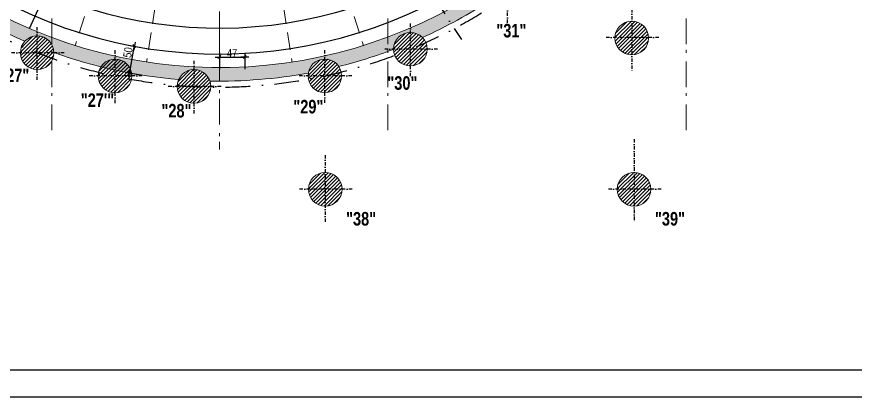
# Model space of a CAD drawing. Header units: centimetres. Extents: x 13078 to 20826, y -18629 to -14429.
# Drawn here: x 16866 to 18412, y -18629 to -17927 of the extents above; entities that cross this region are included whole.
import ezdxf
from ezdxf.enums import TextEntityAlignment as Align

# ---------------------------------------------------------------- set-up
doc = ezdxf.new("R2010")
doc.units = ezdxf.units.CM
doc.header["$LTSCALE"] = 25.4
doc.header["$PDMODE"] = 1
doc.header["$PDSIZE"] = -2
for name, pattern in [('CACHEX2', [19.05, 12.7, -6.35]), ('Style de ligne -6', [1.04164, 0.625, -0.20828, 0.06943, -0.13893]), ('TIRETPTX2', [50.8, 25.4, -12.7, 0, -12.7])]:
    doc.linetypes.add(name, pattern=pattern)
for name, color, linetype in [('01_cote_gen', 4, 'Continuous'), ('01_linteaux', 2, 'Continuous'), ('01_poch_murs', 253, 'Continuous'), ('01_texte', 230, 'Continuous'), ('AA_COTES', 2, 'Continuous')]:
    doc.layers.add(name, color=color, linetype=linetype)
for name, color, linetype, lineweight in [('01_murs_coup', 5, 'Continuous', 60), ('01_PIEUX', 5, 'Continuous', 60), ('B Général', 7, 'Continuous', 5)]:
    doc.layers.add(name, color=color, linetype=linetype, lineweight=lineweight)
doc.styles.add('impact', font='impact.ttf')
doc.styles.add('STYLE2', font='ARIALN.TTF')
doc.dimstyles.new('JB50', dxfattribs={"dimscale": 0.1, "dimtxt": 150, "dimasz": 15, "dimexe": 0.1, "dimexo": 0.1, "dimgap": 0.09, "dimtad": 1, "dimdec": 1, "dimdsep": 46, "dimtxsty": 'STYLE2', "dimblk1": 'BOND_G', "dimblk2": 'BOND_D', "dimsah": 1, "dimcen": 1.5, "dimdle": 0.01, "dimse1": 1, "dimse2": 1, "dimclrd": 4, "dimclre": 2, "dimclrt": 6, "dimazin": 2, "dimtfac": 2.333333, "dimtdec": 1, "dimtix": 1, "dimtmove": 2, "dimatfit": 3, "dimldrblk": 'BOND_G', "dimfxl": 1, "dimtolj": 1, "dimtzin": 0, "dimarcsym": 0})

# ---------------------------------------------------------------- blocks, each defined once
blk = doc.blocks.new('BOND_G')
at = {"layer": 'AA_COTES', "color": 0}
for p, q in [((0, -5), (0, 15)), ((5, 0), (-5, 0)), ((1.8, 1.8), (-1.8, -1.8))]:
    blk.add_line(p, q, dxfattribs=at)
blk = doc.blocks.new('BOND_D')
at = {"layer": 'AA_COTES', "color": 0}
for p, q in [((5, 0), (-5, 0)), ((-1.8, -1.8), (1.8, 1.8)), ((0, 5), (0, -15))]:
    blk.add_line(p, q, dxfattribs=at)
blk = doc.blocks.new('*D19')
at = {"layer": '01_cote_gen', "color": 4, "lineweight": -2, "ltscale": 3, "transparency": 16777216}
blk.add_line((17074.9, -18029), (17083.2, -17982.8), dxfattribs=at)
at = {"layer": 'Defpoints', "color": 0, "ltscale": 3, "transparency": 16777216}
for p in [(17083.5, -17981.3), (17086.3, -17981.8), (17077.3, -18031)]:
    blk.add_point(p, dxfattribs=at)
at = {"layer": '01_cote_gen', "color": 4, "lineweight": -2, "ltscale": 3, "transparency": 16777216, "xscale": 1.5, "yscale": 1.5, "zscale": 1.5}
for name, p, rotation in [('BOND_D', (17083.5, -17981.3), 79.7154607917483), ('BOND_G', (17074.6, -18030.5), 259.7154607917483)]:
    blk.add_blockref(name, p, dxfattribs=dict(at, rotation=rotation))
at = {"layer": '01_cote_gen', "color": 6, "ltscale": 3, "transparency": 16777216, "insert": (17071.5, -17992.7), "char_height": 15, "attachment_point": 5, "rotation": 79.7155, "style": 'STYLE2'}
blk.add_mtext('\\A1;50', dxfattribs=at)
blk = doc.blocks.new('*D26')
at = {"layer": '01_cote_gen', "color": 4, "lineweight": -2, "ltscale": 3, "transparency": 16777216}
blk.add_line((17241.5, -18001.2), (17285.5, -18001.2), dxfattribs=at)
at = {"layer": 'Defpoints', "color": 0, "ltscale": 3, "transparency": 16777216}
for p in [(17240, -17996), (17287, -17996), (17287, -18001.2)]:
    blk.add_point(p, dxfattribs=at)
at = {"layer": '01_cote_gen', "color": 4, "lineweight": -2, "ltscale": 3, "transparency": 16777216, "xscale": 1.5, "yscale": 1.5, "zscale": 1.5, "rotation": 180}
blk.add_blockref('BOND_G', (17240, -18001.2), dxfattribs=at)
at = {"layer": '01_cote_gen', "color": 4, "lineweight": -2, "ltscale": 3, "transparency": 16777216, "xscale": 1.5, "yscale": 1.5, "zscale": 1.5}
blk.add_blockref('BOND_D', (17287, -18001.2), dxfattribs=at)
at = {"layer": '01_cote_gen', "color": 6, "ltscale": 3, "transparency": 16777216, "insert": (17263.5, -17993.7), "char_height": 15, "attachment_point": 5, "style": 'STYLE2'}
blk.add_mtext('\\A1;47', dxfattribs=at)
blk = doc.blocks.new('*D186')
at = {"layer": '01_cote_gen', "color": 4, "lineweight": -2, "ltscale": 3, "transparency": 16777216}
blk.add_line((15820.5, -17162.8), (15820.5, -18243.6), dxfattribs=at)
at = {"layer": 'Defpoints', "color": 0, "ltscale": 3, "transparency": 16777216}
for p in [(18040.8, -17161.3), (15820.5, -18245.1), (15823.2, -18245.1)]:
    blk.add_point(p, dxfattribs=at)
at = {"layer": '01_cote_gen', "color": 4, "lineweight": -2, "ltscale": 3, "transparency": 16777216, "xscale": 1.5, "yscale": 1.5, "zscale": 1.5}
for name, p, rotation in [('BOND_G', (15820.5, -17161.3), 90), ('BOND_D', (15820.5, -18245.1), 270)]:
    blk.add_blockref(name, p, dxfattribs=dict(at, rotation=rotation))
at = {"layer": '01_cote_gen', "color": 6, "ltscale": 3, "transparency": 16777216, "insert": (15812.8, -17703.2), "char_height": 15, "attachment_point": 5, "rotation": 90, "style": 'STYLE2'}
blk.add_mtext('\\A1;1083.8', dxfattribs=at)

msp = doc.modelspace()

# ---------------------------------------------------------------- hatches: boundary and pattern name
at = {"layer": '01_poch_murs', "ltscale": 3}
h = msp.add_hatch(color=256, dxfattribs=at)
h.dxf.hatch_style = 1
h.paths.add_polyline_path([(17550.93, -17990.9), (17550.93, -17964.26, -0.0898896), (17239.98, -18020.61), (17239.98, -18045.61, 0.0452602), (17403.9, -18030.75, -0.6784921), (17460.21, -18018.59, 0.0260462)])
h.paths.add_polyline_path([(17222.63, -18045.45, 0.004763), (17239.98, -18045.61), (17239.98, -18020.61, -0.0893124), (16930.93, -17964.97), (16930.93, -17977.76, -0.1300831), (16935.08, -17993.08, 0.0648347), (17165.09, -18042.53, -0.6784921)])
h.paths.add_polyline_path([(16469.84, -17572.66), (16460.84, -17572.66, -0.0184954), (16460.93, -17574.95, -0.1753609), (16453.75, -17594.79, 0.0183685), (16489.64, -17651.26, -0.4913803), (16528.5, -17681.24, -0.1403271), (16523.8, -17697.65, 0.0395373), (16621.36, -17803.36, -0.562063), (16666.6, -17830.9, -0.0842861), (16664.86, -17841.13, 0.0301172), (16753.91, -17905.11, -0.6241365), (16803.95, -17929.58, -0.0381852), (16803.58, -17934.29, 0.0237593), (16881.42, -17972.09, -0.5039318), (16930.93, -17977.76), (16930.93, -17964.97, -0.1761229)])
h.paths.add_polyline_path([(16369.68, -17300.66), (16364.29, -17300.66, -0.0820807), (16365.94, -17310.63, -0.2553953), (16351.68, -17336.72, 0.0607162), (16426.23, -17544.17, -0.4275821), (16460.84, -17572.66), (16469.84, -17572.66, -0.0823425)])
h = msp.add_hatch(color=256, dxfattribs=at)
h.dxf.hatch_style = 1
h.paths.add_polyline_path([(18005, -17629.26), (18005, -17714.95), (18108.99, -17714.95), (18108.99, -17584.91), (18089.06, -17584.91), (18088.99, -17694.95), (18025, -17694.95), (18025, -17584.91), (18088.99, -17584.91), (18088.99, -17572.66), (18005, -17572.66), (18005, -17581.55, -0.1725507), (17550.93, -17964.26), (17550.93, -17990.9, 0.0030373), (17561.31, -17987.06, -0.0034591), (17561.31, -17986.63, -0.6736246), (17614.55, -17965.05, 0.0396314), (17740.89, -17895.54, -0.0588917), (17740.03, -17888.32, -0.5957939), (17787.98, -17862.36, 0.0395919), (17895.84, -17766.88, -0.1147068), (17892.66, -17753.21, -0.5230756), (17934.5, -17724.16, 0.0324782)])
h.paths.add_polyline_path([(18088.99, -17559.91), (18005, -17559.91), (18005, -17572.66), (18088.99, -17572.66)])
at = {"layer": '01_poch_murs'}
h = msp.add_hatch(dxfattribs=at)
h.set_pattern_fill('ANSI31', color=256, scale=1.5)
h.set_pattern_definition([(45, (-208.2976, -9262.835), (-3.367596, 3.367596), [])])
h.paths.add_polyline_path([(18000.39, -17935.1, 0.4142136), (17969.39, -17966.1), (18000.39, -17966.1)])
h.paths.add_polyline_path([(18000.39, -17966.1), (17969.39, -17966.1, 0.4142136), (18000.39, -17997.1)])
h.paths.add_polyline_path([(18000.39, -17935.1), (18000.39, -17966.1), (18031.39, -17966.1, 0.4142136)])
h.paths.add_polyline_path([(18031.39, -17966.1), (18000.39, -17966.1), (18000.39, -17997.1, 0.4142136)])
h = msp.add_hatch(dxfattribs=at)
h.set_pattern_fill('ANSI31', color=256, scale=1.5)
h.set_pattern_definition([(45, (-1304.616, -9289.9814), (-3.367596, 3.367596), [])])
h.paths.add_polyline_path([(16904.08, -17962.25, 0.4142136), (16873.08, -17993.25), (16904.08, -17993.25)])
h.paths.add_polyline_path([(16904.08, -17993.25), (16873.08, -17993.25, 0.4142136), (16904.08, -18024.25)])
h.paths.add_polyline_path([(16904.08, -17962.25), (16904.08, -17993.25), (16935.08, -17993.25, 0.4142136)])
h.paths.add_polyline_path([(16935.08, -17993.25), (16904.08, -17993.25), (16904.08, -18024.25, 0.4142136)])
h = msp.add_hatch(dxfattribs=at)
h.set_pattern_fill('ANSI31', color=256, scale=1.5)
h.set_pattern_definition([(45, (-616.386, -9283.367), (-3.367596, 3.367596), [])])
h.paths.add_polyline_path([(17592.31, -17955.63, 0.4142136), (17561.31, -17986.63), (17592.31, -17986.63)])
h.paths.add_polyline_path([(17592.31, -17986.63), (17561.31, -17986.63, 0.4142136), (17592.31, -18017.63)])
h.paths.add_polyline_path([(17592.31, -17955.63), (17592.31, -17986.63), (17623.31, -17986.63, 0.4142136)])
h.paths.add_polyline_path([(17623.31, -17986.63), (17592.31, -17986.63), (17592.31, -18017.63, 0.4142136)])
h = msp.add_hatch(dxfattribs=at)
h.set_pattern_fill('ANSI31', color=256, scale=1.5)
h.set_pattern_definition([(45, (-1160.984, -9332.7084), (-3.367596, 3.367596), [])])
h.paths.add_polyline_path([(17047.71, -18004.98, 0.4142136), (17016.71, -18035.98), (17047.71, -18035.98)])
h.paths.add_polyline_path([(17047.71, -18035.98), (17016.71, -18035.98, 0.4142136), (17047.71, -18066.98)])
h.paths.add_polyline_path([(17047.71, -18004.98), (17047.71, -18035.98), (17078.71, -18035.98, 0.4142136)])
h.paths.add_polyline_path([(17078.71, -18035.98), (17047.71, -18035.98), (17047.71, -18066.98, 0.4142136)])
h = msp.add_hatch(dxfattribs=at)
h.set_pattern_fill('ANSI31', color=256, scale=1.5)
h.set_pattern_definition([(45, (-774.22, -9332.6), (-3.367596, 3.367596), [])])
h.paths.add_polyline_path([(17434.47, -18004.87, 0.4142136), (17403.47, -18035.87), (17434.47, -18035.87)])
h.paths.add_polyline_path([(17434.47, -18035.87), (17403.47, -18035.87, 0.4142136), (17434.47, -18066.87)])
h.paths.add_polyline_path([(17434.47, -18004.87), (17434.47, -18035.87), (17465.47, -18035.87, 0.4142136)])
h.paths.add_polyline_path([(17465.47, -18035.87), (17434.47, -18035.87), (17434.47, -18066.87, 0.4142136)])
h = msp.add_hatch(dxfattribs=at)
h.set_pattern_fill('ANSI31', color=256, scale=1.5)
h.set_pattern_definition([(45, (-1015.4163, -9352.1636), (-3.367596, 3.367596), [])])
h.paths.add_polyline_path([(17193.28, -18024.43, 0.4142136), (17162.28, -18055.43), (17193.28, -18055.43)])
h.paths.add_polyline_path([(17193.28, -18055.43), (17162.28, -18055.43, 0.4142136), (17193.28, -18086.43)])
h.paths.add_polyline_path([(17193.28, -18024.43), (17193.28, -18055.43), (17224.28, -18055.43, 0.4142136)])
h.paths.add_polyline_path([(17224.28, -18055.43), (17193.28, -18055.43), (17193.28, -18086.43, 0.4142136)])
h = msp.add_hatch(dxfattribs=at)
h.set_pattern_fill('ANSI31', color=256, scale=1.5)
h.set_pattern_definition([(45, (-773.52, -9541.869), (-3.367596, 3.367596), [])])
h.paths.add_polyline_path([(17435.17, -18214.14, 0.4142136), (17404.17, -18245.14), (17435.17, -18245.14)])
h.paths.add_polyline_path([(17435.17, -18245.14), (17404.17, -18245.14, 0.4142136), (17435.17, -18276.14)])
h.paths.add_polyline_path([(17435.17, -18214.14), (17435.17, -18245.14), (17466.17, -18245.14, 0.4142136)])
h.paths.add_polyline_path([(17466.17, -18245.14), (17435.17, -18245.14), (17435.17, -18276.14, 0.4142136)])
h = msp.add_hatch(dxfattribs=at)
h.set_pattern_fill('ANSI31', color=256, scale=1.5)
h.set_pattern_definition([(45, (-203.9976, -9541.869), (-3.367596, 3.367596), [])])
h.paths.add_polyline_path([(18004.69, -18214.14, 0.4142136), (17973.69, -18245.14), (18004.69, -18245.14)])
h.paths.add_polyline_path([(18004.69, -18245.14), (17973.69, -18245.14, 0.4142136), (18004.69, -18276.14)])
h.paths.add_polyline_path([(18004.69, -18214.14), (18004.69, -18245.14), (18035.69, -18245.14, 0.4142136)])
h.paths.add_polyline_path([(18035.69, -18245.14), (18004.69, -18245.14), (18004.69, -18276.14, 0.4142136)])

# ---------------------------------------------------------------- linework, layer by layer
at = {"layer": '01_cote_gen'}
msp.add_line((19775.65, -18628.94), (13098.45, -18628.94), dxfattribs=at)
at = {"layer": '01_linteaux', "linetype": 'TIRETPTX2', "ltscale": 0.05}
msp.add_line((17318.91, -17408.19), (17686.41, -17968.69), dxfattribs=at)
at = {"layer": '01_linteaux', "linetype": 'TIRETPTX2', "ltscale": 0.01}
for p, q in [((17771.03, -17938.32), (17771.03, -17838.32)), ((18000.39, -17873.55), (18000.39, -18029.26)), ((16904.08, -18043.25), (16904.08, -17943.25)), ((17592.31, -18036.63), (17592.31, -17936.63)), ((18050.39, -17965.17), (17950.39, -17965.17)), ((16954.08, -17993.25), (16854.08, -17993.25)), ((17047.71, -18085.98), (17047.71, -17985.98)), ((17434.47, -18085.87), (17434.47, -17985.87)), ((17642.31, -17986.63), (17542.31, -17986.63)), ((17193.28, -18105.43), (17193.28, -18005.43)), ((17097.71, -18035.98), (16997.71, -18035.98)), ((17484.47, -18035.87), (17384.47, -18035.87)), ((17243.28, -18055.43), (17143.28, -18055.43)), ((18004.69, -18152.59), (18004.69, -18308.29)), ((17435.17, -18181.98), (17435.17, -18308.29)), ((17485.17, -18245.14), (17385.17, -18245.14)), ((18054.69, -18245.14), (17954.69, -18245.14))]:
    msp.add_line(p, q, dxfattribs=at)
at = {"layer": '01_linteaux', "linetype": 'TIRETPTX2', "ltscale": 0.07}
msp.add_arc((17239.98, -17134.61), 922, 186.43891, 326.07152, dxfattribs=at)
at = {"layer": '01_linteaux'}
msp.add_arc((17239.98, -17134.61), 861, 190.90223, 327.85467, dxfattribs=at)
at = {"layer": '01_murs_coup', "linetype": 'Continuous', "lineweight": 5}
for radius, start, end in [(886, 190.7667, 329.70605), (911, 294.27818, 303.35627), (911, 241.378, 246.82221), (911, 250.44619, 265.28443), (911, 283.98977, 290.65386), (911, 268.90841, 280.36579)]:
    msp.add_arc((17239.98, -17134.61), radius, start, end, dxfattribs=at)
at = {"layer": '01_PIEUX', "linetype": 'Continuous', "lineweight": 5}
for centre in [(18000.39, -17966.1), (16904.08, -17993.25), (17592.31, -17986.63), (17047.71, -18035.98), (17434.47, -18035.87), (17193.28, -18055.43), (17435.17, -18245.14), (18004.69, -18245.14)]:
    msp.add_circle(centre, 31, dxfattribs=at)
at = {"layer": '01_poch_murs', "linetype": 'CACHEX2', "lineweight": 5, "ltscale": 0.1}
for p, q in [((17141.09, -17466.14), (16974.05, -17980.25)), ((17338.87, -17466.14), (17505.91, -17980.25)), ((17189.92, -17477.86), (17105.51, -18010.84)), ((17239.98, -17481.8), (17239.98, -18016.64)), ((17290.04, -17477.86), (17374.45, -18010.84))]:
    msp.add_line(p, q, dxfattribs=at)
at = {"layer": '01_texte'}
for p, q in [((16889.98, -17948.55), (17239.98, -17161.8)), ((19775.65, -18578.94), (13148.45, -18578.94))]:
    msp.add_line(p, q, dxfattribs=at)
msp.add_arc((17239.98, -17134.61), 813.09, 191.17929, 327.85467, dxfattribs=at)
at = {"layer": 'B Général', "color": 1, "linetype": 'Style de ligne -6', "lineweight": 13, "ltscale": 3}
for p, q in [((16930.93, -18136.29), (16930.93, -15141.29)), ((17240, -15141.29), (17240, -18171.54)), ((17550.93, -18136.29), (17550.93, -15141.29))]:
    msp.add_line(p, q, dxfattribs=at)
at = {"layer": 'B Général', "color": 1, "linetype": 'Style de ligne -6', "lineweight": 13, "ltscale": 3, "true_color": 0xff0000}
msp.add_line((18100.95, -18136.29), (18100.95, -15141.29), dxfattribs=at)

# ---------------------------------------------------------------- texts
at = {"layer": '01_texte', "style": 'impact'}
for s, p in [('"31"', (17778.36, -17972.38)), ('"27"', (16861.89, -18055)), ('"30"', (17577.43, -18069.06)), ('"27\'"', (17015.32, -18100.7)), ('"29"', (17404.06, -18112.72)), ('"28"', (17160.88, -18120.16)), ('"38"', (17501.31, -18319.6)), ('"39"', (18070.83, -18319.6))]:
    msp.add_text(s, height=25, rotation=0, dxfattribs=at).set_placement(p, align=Align.BOTTOM_CENTER)

# ---------------------------------------------------------------- dimensions: what is measured, and where the dimension line sits
at = {"layer": '01_cote_gen', "ltscale": 3}
dim = msp.add_linear_dim(base=(15820.5, -18245.14), p1=(18040.8, -17161.31), p2=(15823.23, -18245.14), angle=90, dimstyle='JB50', dxfattribs=at)
dim.commit()
dim.dimension.update_dxf_attribs({"geometry": '*D186', "text_midpoint": (15812.83, -17703.22)})
dim = msp.add_linear_dim(base=(17083.51, -17981.28), p1=(17077.33, -18030.98), p2=(17086.26, -17981.78), angle=79.71546, dimstyle='JB50', dxfattribs=at)
dim.commit()
dim.dimension.update_dxf_attribs({"geometry": '*D19', "text_midpoint": (17071.5, -17992.67), "dimtype": 161})
dim = msp.add_linear_dim(base=(17286.98, -18001.2), p1=(17240, -17996.03), p2=(17286.98, -17996.03), dimstyle='JB50', dxfattribs=at)
dim.commit()
dim.dimension.update_dxf_attribs({"geometry": '*D26', "text_midpoint": (17263.49, -17993.69)})

doc.saveas('drawing.dxf')
